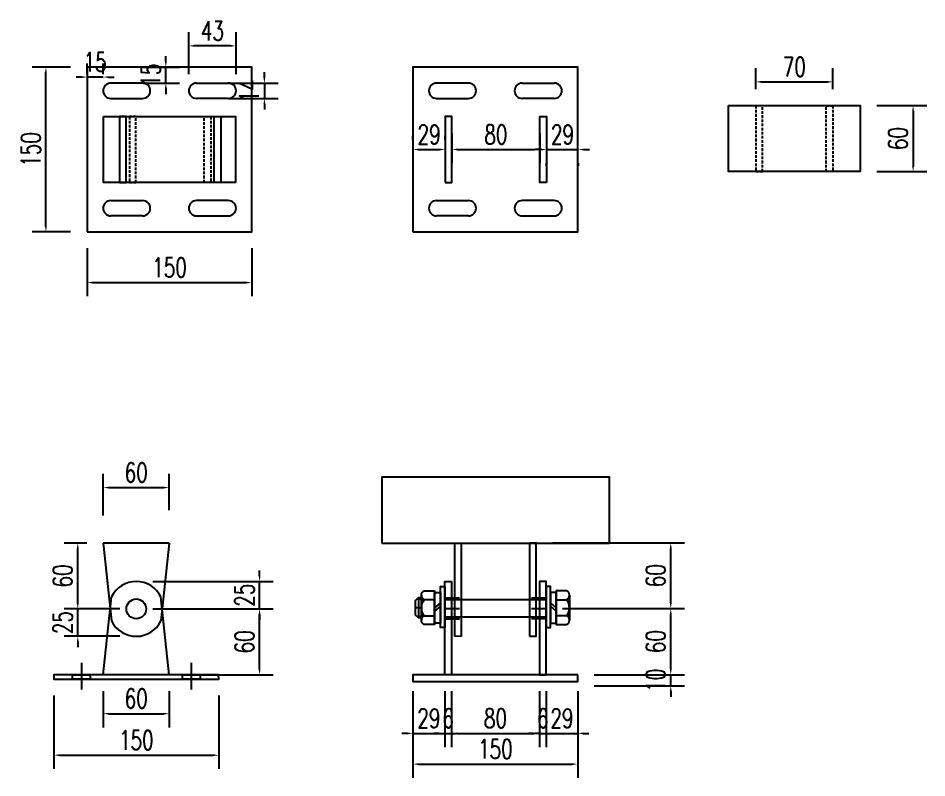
# Model space of a CAD drawing. Header units: millimetres. Extents: x -1491330 to -1355454, y 1413078 to 1531173.
# Drawn here: x -1474669 to -1473842, y 1454502 to 1455194 of the extents above; entities that cross this region are included whole.
import ezdxf

# ---------------------------------------------------------------- set-up
doc = ezdxf.new("R2010")
doc.units = ezdxf.units.MM
doc.header["$LTSCALE"] = 10
for name, pattern in [('ACAD_ISO03W100', [30, 12, -18]), ('CENTER2', [28.575, 19.05, -3.175, 3.175, -3.175]), ('DASHED2', [0.375, 0.25, -0.125])]:
    doc.linetypes.add(name, pattern=pattern)
doc.layers.get('0').update_dxf_attribs({"linetype": 'CONTINUOUS'})
doc.layers.get('DEFPOINTS').update_dxf_attribs({"linetype": 'CONTINUOUS'})
doc.layers.add('W-MOUNTING固定方式', color=5, linetype='CONTINUOUS')
doc.layers.add('铝架', color=3, linetype='CONTINUOUS')
doc.styles.add('STANDARD_T3', font='simplex.shx', dxfattribs={"width": 0.7, "bigfont": 'gbcbig.shx'})
doc.dimstyles.new('W&&5', dxfattribs={"dimtxt": 17.5, "dimasz": 5, "dimexe": 12.5, "dimexo": 15, "dimgap": 5, "dimtad": 1, "dimdec": 0, "dimzin": 0, "dimdsep": 46, "dimtxsty": 'STANDARD_T3', "dimcen": 0.09, "dimclrd": 1, "dimclre": 1, "dimclrt": 7, "dimazin": 2, "dimtfac": 1, "dimtdec": 0, "dimtix": 1, "dimtmove": 2, "dimatfit": 3, "dimfxl": 0, "dimtolj": 1, "dimtzin": 0, "dimarcsym": 0})

# ---------------------------------------------------------------- blocks, each defined once
blk = doc.blocks.new('*D126')
at = {"color": 1, "lineweight": -2, "transparency": 16777216}
for p, q in [((-1473887.99, 1455113.98), (-1473842.39, 1455113.98)), ((-1473854.89, 1455108.98), (-1473854.89, 1455058.98)), ((-1473887.99, 1455053.98), (-1473842.39, 1455053.98))]:
    blk.add_line(p, q, dxfattribs=at)
at = {"color": 1, "transparency": 16777216}
for points in [[(-1473855.73, 1455108.98), (-1473854.06, 1455108.98), (-1473854.89, 1455113.98)], [(-1473855.73, 1455058.98), (-1473854.06, 1455058.98), (-1473854.89, 1455053.98)]]:
    blk.add_solid(points, dxfattribs=at)
at = {"layer": 'DEFPOINTS', "color": 0, "transparency": 16777216}
for p in [(-1473902.99, 1455113.98), (-1473902.99, 1455053.98), (-1473854.89, 1455053.98)]:
    blk.add_point(p, dxfattribs=at)
at = {"color": 7, "transparency": 16777216, "insert": (-1473868.64, 1455083.98), "char_height": 17.5, "attachment_point": 5, "rotation": 90, "style": 'STANDARD_T3'}
blk.add_mtext('\\A1;60', dxfattribs=at)
blk = doc.blocks.new('gangban')
at = {"layer": 'W-MOUNTING固定方式'}
for p, q in [((-1499900.79, 1203880.24), (-1499929.79, 1203880.24)), ((-1499851.8, 1203880.24), (-1499822.8, 1203880.24)), ((-1499929.79, 1203866.24), (-1499900.79, 1203866.24)), ((-1499822.8, 1203866.24), (-1499851.8, 1203866.24)), ((-1499929.79, 1203773.25), (-1499900.79, 1203773.25)), ((-1499822.8, 1203773.25), (-1499851.8, 1203773.25)), ((-1499900.79, 1203759.25), (-1499929.79, 1203759.25)), ((-1499851.8, 1203759.25), (-1499822.8, 1203759.25))]:
    blk.add_line(p, q, dxfattribs=at)
blk.add_lwpolyline([(-1499951.3, 1203744.74), (-1499801.3, 1203744.74), (-1499801.3, 1203894.74), (-1499951.3, 1203894.74)], close=True, dxfattribs=at)
for centre, start, end in [((-1499929.79, 1203873.24), 90, 270), ((-1499900.79, 1203873.24), 270, 90), ((-1499851.8, 1203873.24), 90, 270), ((-1499822.8, 1203873.24), 270, 90), ((-1499929.79, 1203766.25), 90, 270), ((-1499900.79, 1203766.25), 270, 90), ((-1499851.8, 1203766.25), 90, 270), ((-1499822.8, 1203766.25), 270, 90)]:
    blk.add_arc(centre, 7, start, end, dxfattribs=at)
blk = doc.blocks.new('*D127')
at = {"color": 1, "lineweight": -2, "transparency": 16777216}
for p, q in [((-1474606.63, 1454984.05), (-1474606.63, 1454940.33)), ((-1474456.63, 1454984.05), (-1474456.63, 1454940.33)), ((-1474601.63, 1454952.83), (-1474461.63, 1454952.83))]:
    blk.add_line(p, q, dxfattribs=at)
at = {"color": 1, "transparency": 16777216}
for points in [[(-1474601.63, 1454953.66), (-1474601.63, 1454952), (-1474606.63, 1454952.83)], [(-1474461.63, 1454953.66), (-1474461.63, 1454952), (-1474456.63, 1454952.83)]]:
    blk.add_solid(points, dxfattribs=at)
at = {"layer": 'DEFPOINTS', "color": 0, "transparency": 16777216}
for p in [(-1474606.63, 1454999.05, 0), (-1474456.63, 1454999.05, 0), (-1474456.63, 1454952.83)]:
    blk.add_point(p, dxfattribs=at)
at = {"color": 7, "transparency": 16777216, "insert": (-1474531.63, 1454966.58), "char_height": 17.5, "attachment_point": 5, "style": 'STANDARD_T3'}
blk.add_mtext('\\A1;150', dxfattribs=at)
blk = doc.blocks.new('*D128')
at = {"color": 1, "lineweight": -2, "transparency": 16777216}
for p, q in [((-1474621.63, 1455149.05), (-1474656.67, 1455149.05)), ((-1474644.17, 1455004.05), (-1474644.17, 1455144.05)), ((-1474621.63, 1454999.05), (-1474656.67, 1454999.05))]:
    blk.add_line(p, q, dxfattribs=at)
at = {"color": 1, "transparency": 16777216}
for points in [[(-1474645, 1455144.05), (-1474643.34, 1455144.05), (-1474644.17, 1455149.05)], [(-1474645, 1455004.05), (-1474643.34, 1455004.05), (-1474644.17, 1454999.05)]]:
    blk.add_solid(points, dxfattribs=at)
at = {"layer": 'DEFPOINTS', "color": 0, "transparency": 16777216}
for p in [(-1474644.17, 1455149.05), (-1474606.63, 1455149.05, 0), (-1474606.63, 1454999.05, 0)]:
    blk.add_point(p, dxfattribs=at)
at = {"color": 7, "transparency": 16777216, "insert": (-1474657.92, 1455074.05), "char_height": 17.5, "attachment_point": 5, "rotation": 90, "style": 'STANDARD_T3'}
blk.add_mtext('\\A1;150', dxfattribs=at)
blk = doc.blocks.new('*D192')
at = {"color": 1, "lineweight": -2, "transparency": 16777216}
for p, q in [((-1474535.03, 1455154.05), (-1474535.03, 1455159.05)), ((-1474555.62, 1455149.05), (-1474522.53, 1455149.05)), ((-1474535.03, 1455134.54), (-1474535.03, 1455149.05)), ((-1474555.62, 1455134.54), (-1474522.53, 1455134.54)), ((-1474535.03, 1455129.54), (-1474535.03, 1455124.54))]:
    blk.add_line(p, q, dxfattribs=at)
at = {"color": 1, "transparency": 16777216}
for points in [[(-1474535.86, 1455154.05), (-1474534.19, 1455154.05), (-1474535.03, 1455149.05)], [(-1474535.86, 1455129.54), (-1474534.19, 1455129.54), (-1474535.03, 1455134.54)]]:
    blk.add_solid(points, dxfattribs=at)
at = {"layer": 'DEFPOINTS', "color": 0, "transparency": 16777216}
for p in [(-1474570.62, 1455149.05, 0), (-1474535.03, 1455149.05), (-1474570.62, 1455134.54, 0)]:
    blk.add_point(p, dxfattribs=at)
at = {"color": 7, "transparency": 16777216, "insert": (-1474548.78, 1455141.8), "char_height": 17.5, "attachment_point": 5, "rotation": 90, "style": 'STANDARD_T3'}
blk.add_mtext('\\A1;15', dxfattribs=at)
blk = doc.blocks.new('*D193')
at = {"color": 1, "lineweight": -2, "transparency": 16777216}
for p, q in [((-1474606.63, 1455142.54), (-1474606.63, 1455152.49)), ((-1474592.12, 1455142.54), (-1474592.12, 1455152.49)), ((-1474611.63, 1455139.99), (-1474616.63, 1455139.99)), ((-1474592.12, 1455139.99), (-1474606.63, 1455139.99)), ((-1474587.12, 1455139.99), (-1474582.12, 1455139.99))]:
    blk.add_line(p, q, dxfattribs=at)
at = {"color": 1, "transparency": 16777216}
for points in [[(-1474611.63, 1455140.83), (-1474611.63, 1455139.16), (-1474606.63, 1455139.99)], [(-1474587.12, 1455140.83), (-1474587.12, 1455139.16), (-1474592.12, 1455139.99)]]:
    blk.add_solid(points, dxfattribs=at)
at = {"layer": 'DEFPOINTS', "color": 0, "transparency": 16777216}
for p in [(-1474606.63, 1455139.99), (-1474606.63, 1455127.54, 0), (-1474592.12, 1455127.54, 0)]:
    blk.add_point(p, dxfattribs=at)
at = {"color": 7, "transparency": 16777216, "insert": (-1474599.37, 1455153.74), "char_height": 17.5, "attachment_point": 5, "style": 'STANDARD_T3'}
blk.add_mtext('\\A1;15', dxfattribs=at)
blk = doc.blocks.new('*D194')
at = {"color": 1, "lineweight": -2, "transparency": 16777216}
for p, q in [((-1474445.33, 1455139.54), (-1474445.33, 1455144.54)), ((-1474477.63, 1455134.54), (-1474432.83, 1455134.54)), ((-1474445.33, 1455134.54), (-1474445.33, 1455120.54)), ((-1474477.63, 1455120.54), (-1474432.83, 1455120.54)), ((-1474445.33, 1455115.54), (-1474445.33, 1455110.54))]:
    blk.add_line(p, q, dxfattribs=at)
at = {"color": 1, "transparency": 16777216}
for points in [[(-1474446.17, 1455139.54), (-1474444.5, 1455139.54), (-1474445.33, 1455134.54)], [(-1474446.17, 1455115.54), (-1474444.5, 1455115.54), (-1474445.33, 1455120.54)]]:
    blk.add_solid(points, dxfattribs=at)
at = {"layer": 'DEFPOINTS', "color": 0, "transparency": 16777216}
for p in [(-1474492.63, 1455134.54, 0), (-1474492.63, 1455120.54, 0), (-1474445.33, 1455120.54)]:
    blk.add_point(p, dxfattribs=at)
at = {"color": 7, "transparency": 16777216, "insert": (-1474459.08, 1455127.54), "char_height": 17.5, "attachment_point": 5, "rotation": 90, "style": 'STANDARD_T3'}
blk.add_mtext('\\A1;14', dxfattribs=at)
blk = doc.blocks.new('*D195')
at = {"color": 1, "lineweight": -2, "transparency": 16777216}
for p, q in [((-1474514.13, 1455142.54), (-1474514.13, 1455180.93)), ((-1474471.13, 1455142.54), (-1474471.13, 1455180.93)), ((-1474476.13, 1455168.43), (-1474509.13, 1455168.43))]:
    blk.add_line(p, q, dxfattribs=at)
at = {"color": 1, "transparency": 16777216}
for points in [[(-1474509.13, 1455169.27), (-1474509.13, 1455167.6), (-1474514.13, 1455168.43)], [(-1474476.13, 1455169.27), (-1474476.13, 1455167.6), (-1474471.13, 1455168.43)]]:
    blk.add_solid(points, dxfattribs=at)
at = {"layer": 'DEFPOINTS', "color": 0, "transparency": 16777216}
for p in [(-1474514.13, 1455168.43), (-1474514.13, 1455127.54, 0), (-1474471.13, 1455127.54, 0)]:
    blk.add_point(p, dxfattribs=at)
at = {"color": 7, "transparency": 16777216, "insert": (-1474492.63, 1455182.18), "char_height": 17.5, "attachment_point": 5, "style": 'STANDARD_T3'}
blk.add_mtext('\\A1;43', dxfattribs=at)
blk = doc.blocks.new('*D129')
at = {"color": 1, "lineweight": -2, "transparency": 16777216}
for p, q in [((-1474591.96, 1454740.63), (-1474591.96, 1454778.59)), ((-1474531.96, 1454745.63), (-1474531.96, 1454778.59)), ((-1474586.96, 1454766.09), (-1474536.96, 1454766.09))]:
    blk.add_line(p, q, dxfattribs=at)
at = {"color": 1, "transparency": 16777216}
for points in [[(-1474586.96, 1454766.92), (-1474586.96, 1454765.26), (-1474591.96, 1454766.09)], [(-1474536.96, 1454766.92), (-1474536.96, 1454765.26), (-1474531.96, 1454766.09)]]:
    blk.add_solid(points, dxfattribs=at)
at = {"layer": 'DEFPOINTS', "color": 0, "transparency": 16777216}
for p in [(-1474531.96, 1454766.09), (-1474531.96, 1454730.63), (-1474591.96, 1454725.63)]:
    blk.add_point(p, dxfattribs=at)
at = {"color": 7, "transparency": 16777216, "insert": (-1474561.96, 1454779.84), "char_height": 17.5, "attachment_point": 5, "style": 'STANDARD_T3'}
blk.add_mtext('\\A1;60', dxfattribs=at)
blk = doc.blocks.new('*D130')
at = {"color": 1, "lineweight": -2, "transparency": 16777216}
for p, q in [((-1474606.96, 1454715.63), (-1474627.64, 1454715.63)), ((-1474615.14, 1454660.63), (-1474615.14, 1454710.63)), ((-1474576.96, 1454655.63), (-1474627.64, 1454655.63))]:
    blk.add_line(p, q, dxfattribs=at)
at = {"color": 1, "transparency": 16777216}
for points in [[(-1474615.98, 1454710.63), (-1474614.31, 1454710.63), (-1474615.14, 1454715.63)], [(-1474615.98, 1454660.63), (-1474614.31, 1454660.63), (-1474615.14, 1454655.63)]]:
    blk.add_solid(points, dxfattribs=at)
at = {"layer": 'DEFPOINTS', "color": 0, "transparency": 16777216}
for p in [(-1474615.14, 1454715.63), (-1474591.96, 1454715.63), (-1474561.96, 1454655.63)]:
    blk.add_point(p, dxfattribs=at)
at = {"color": 7, "transparency": 16777216, "insert": (-1474628.89, 1454685.63), "char_height": 17.5, "attachment_point": 5, "rotation": 90, "style": 'STANDARD_T3'}
blk.add_mtext('\\A1;60', dxfattribs=at)
blk = doc.blocks.new('*D131')
at = {"color": 1, "lineweight": -2, "transparency": 16777216}
for p, q in [((-1474615.14, 1454660.63), (-1474615.14, 1454665.63)), ((-1474576.96, 1454655.63), (-1474627.64, 1454655.63)), ((-1474615.14, 1454630.63), (-1474615.14, 1454655.63)), ((-1474576.96, 1454630.63), (-1474627.64, 1454630.63)), ((-1474615.14, 1454625.63), (-1474615.14, 1454620.63))]:
    blk.add_line(p, q, dxfattribs=at)
at = {"color": 1, "transparency": 16777216}
for points in [[(-1474615.98, 1454660.63), (-1474614.31, 1454660.63), (-1474615.14, 1454655.63)], [(-1474615.98, 1454625.63), (-1474614.31, 1454625.63), (-1474615.14, 1454630.63)]]:
    blk.add_solid(points, dxfattribs=at)
at = {"layer": 'DEFPOINTS', "color": 0, "transparency": 16777216}
for p in [(-1474615.14, 1454655.63), (-1474561.96, 1454655.63), (-1474561.96, 1454630.63)]:
    blk.add_point(p, dxfattribs=at)
at = {"color": 7, "transparency": 16777216, "insert": (-1474628.89, 1454643.13), "char_height": 17.5, "attachment_point": 5, "rotation": 90, "style": 'STANDARD_T3'}
blk.add_mtext('\\A1;25', dxfattribs=at)
blk = doc.blocks.new('*D132')
at = {"color": 1, "lineweight": -2, "transparency": 16777216}
for p, q in [((-1474449.69, 1454685.63), (-1474449.69, 1454690.63)), ((-1474546.96, 1454680.63), (-1474437.19, 1454680.63)), ((-1474449.69, 1454655.63), (-1474449.69, 1454680.63)), ((-1474546.96, 1454655.63), (-1474437.19, 1454655.63)), ((-1474449.69, 1454650.63), (-1474449.69, 1454645.63))]:
    blk.add_line(p, q, dxfattribs=at)
at = {"color": 1, "transparency": 16777216}
for points in [[(-1474450.53, 1454685.63), (-1474448.86, 1454685.63), (-1474449.69, 1454680.63)], [(-1474450.53, 1454650.63), (-1474448.86, 1454650.63), (-1474449.69, 1454655.63)]]:
    blk.add_solid(points, dxfattribs=at)
at = {"layer": 'DEFPOINTS', "color": 0, "transparency": 16777216}
for p in [(-1474561.96, 1454680.63), (-1474449.69, 1454680.63), (-1474561.96, 1454655.63)]:
    blk.add_point(p, dxfattribs=at)
at = {"color": 7, "transparency": 16777216, "insert": (-1474463.44, 1454668.13), "char_height": 17.5, "attachment_point": 5, "rotation": 90, "style": 'STANDARD_T3'}
blk.add_mtext('\\A1;25', dxfattribs=at)
blk = doc.blocks.new('*D133')
at = {"color": 1, "lineweight": -2, "transparency": 16777216}
for p, q in [((-1474506.96, 1454655.63), (-1474437.19, 1454655.63)), ((-1474449.69, 1454600.63), (-1474449.69, 1454650.63)), ((-1474506.96, 1454595.63), (-1474437.19, 1454595.63))]:
    blk.add_line(p, q, dxfattribs=at)
at = {"color": 1, "transparency": 16777216}
for points in [[(-1474450.53, 1454650.63), (-1474448.86, 1454650.63), (-1474449.69, 1454655.63)], [(-1474450.53, 1454600.63), (-1474448.86, 1454600.63), (-1474449.69, 1454595.63)]]:
    blk.add_solid(points, dxfattribs=at)
at = {"layer": 'DEFPOINTS', "color": 0, "transparency": 16777216}
for p in [(-1474521.96, 1454655.63), (-1474449.69, 1454655.63), (-1474521.96, 1454595.63)]:
    blk.add_point(p, dxfattribs=at)
at = {"color": 7, "transparency": 16777216, "insert": (-1474463.44, 1454625.63), "char_height": 17.5, "attachment_point": 5, "rotation": 90, "style": 'STANDARD_T3'}
blk.add_mtext('\\A1;60', dxfattribs=at)
blk = doc.blocks.new('*D134')
at = {"color": 1, "lineweight": -2, "transparency": 16777216}
for p, q in [((-1474591.96, 1454580.63), (-1474591.96, 1454547.66)), ((-1474531.96, 1454580.63), (-1474531.96, 1454547.66)), ((-1474586.96, 1454560.16), (-1474536.96, 1454560.16))]:
    blk.add_line(p, q, dxfattribs=at)
at = {"color": 1, "transparency": 16777216}
for points in [[(-1474586.96, 1454560.99), (-1474586.96, 1454559.33), (-1474591.96, 1454560.16)], [(-1474536.96, 1454560.99), (-1474536.96, 1454559.33), (-1474531.96, 1454560.16)]]:
    blk.add_solid(points, dxfattribs=at)
at = {"layer": 'DEFPOINTS', "color": 0, "transparency": 16777216}
for p in [(-1474591.96, 1454595.63), (-1474531.96, 1454595.63), (-1474531.96, 1454560.16)]:
    blk.add_point(p, dxfattribs=at)
at = {"color": 7, "transparency": 16777216, "insert": (-1474561.96, 1454573.91), "char_height": 17.5, "attachment_point": 5, "style": 'STANDARD_T3'}
blk.add_mtext('\\A1;60', dxfattribs=at)
blk = doc.blocks.new('*D196')
at = {"color": 1, "lineweight": -2, "transparency": 16777216}
for p, q in [((-1474310.09, 1455083.03), (-1474310.09, 1455086.54)), ((-1474280.67, 1455082.39), (-1474280.67, 1455086.54)), ((-1474305.09, 1455074.04), (-1474285.67, 1455074.04))]:
    blk.add_line(p, q, dxfattribs=at)
at = {"color": 1, "transparency": 16777216}
for points in [[(-1474305.09, 1455074.88), (-1474305.09, 1455073.21), (-1474310.09, 1455074.04)], [(-1474285.67, 1455074.88), (-1474285.67, 1455073.21), (-1474280.67, 1455074.04)]]:
    blk.add_solid(points, dxfattribs=at)
at = {"layer": 'DEFPOINTS', "color": 0, "transparency": 16777216}
for p in [(-1474280.67, 1455074.04), (-1474310.09, 1455068.03, 0), (-1474280.67, 1455067.39, 0)]:
    blk.add_point(p, dxfattribs=at)
at = {"color": 7, "transparency": 16777216, "insert": (-1474295.38, 1455087.79), "char_height": 17.5, "attachment_point": 5, "style": 'STANDARD_T3'}
blk.add_mtext('\\A1;29', dxfattribs=at)
blk = doc.blocks.new('*D135')
at = {"color": 1, "lineweight": -2, "transparency": 16777216}
for p, q in [((-1474193.51, 1455073.98), (-1474198.51, 1455073.98)), ((-1474188.51, 1455073.98), (-1474159.51, 1455073.98)), ((-1474154.51, 1455073.98), (-1474149.51, 1455073.98)), ((-1474188.51, 1455059.04), (-1474188.51, 1455061.48)), ((-1474159.51, 1455059.04), (-1474159.51, 1455061.48))]:
    blk.add_line(p, q, dxfattribs=at)
at = {"color": 1, "transparency": 16777216}
for points in [[(-1474193.51, 1455074.81), (-1474193.51, 1455073.15), (-1474188.51, 1455073.98)], [(-1474154.51, 1455074.81), (-1474154.51, 1455073.15), (-1474159.51, 1455073.98)]]:
    blk.add_solid(points, dxfattribs=at)
at = {"layer": 'DEFPOINTS', "color": 0, "transparency": 16777216}
for p in [(-1474188.51, 1455074.04, 0), (-1474159.51, 1455074.04), (-1474159.51, 1455073.98)]:
    blk.add_point(p, dxfattribs=at)
at = {"color": 7, "transparency": 16777216, "insert": (-1474174.01, 1455087.73), "char_height": 17.5, "attachment_point": 5, "style": 'STANDARD_T3'}
blk.add_mtext('\\A1;29', dxfattribs=at)
blk = doc.blocks.new('*D136')
at = {"color": 1, "lineweight": -2, "transparency": 16777216}
for p, q in [((-1473998.07, 1455128.92), (-1473998.07, 1455148.15)), ((-1473927.91, 1455128.92), (-1473927.91, 1455148.15)), ((-1473993.07, 1455135.65), (-1473932.91, 1455135.65))]:
    blk.add_line(p, q, dxfattribs=at)
at = {"color": 1, "transparency": 16777216}
for points in [[(-1473993.07, 1455136.48), (-1473993.07, 1455134.82), (-1473998.07, 1455135.65)], [(-1473932.91, 1455136.48), (-1473932.91, 1455134.82), (-1473927.91, 1455135.65)]]:
    blk.add_solid(points, dxfattribs=at)
at = {"layer": 'DEFPOINTS', "color": 0, "transparency": 16777216}
for p in [(-1473927.91, 1455135.65), (-1473998.07, 1455113.92, 0), (-1473927.91, 1455113.92, 0)]:
    blk.add_point(p, dxfattribs=at)
at = {"color": 7, "transparency": 16777216, "insert": (-1473962.99, 1455149.4), "char_height": 17.5, "attachment_point": 5, "style": 'STANDARD_T3'}
blk.add_mtext('\\A1;70', dxfattribs=at)
blk = doc.blocks.new('*D137')
at = {"color": 1, "lineweight": -2, "transparency": 16777216}
for p, q in [((-1474188.94, 1454580.66), (-1474188.94, 1454529.72)), ((-1474160.09, 1454580.59), (-1474160.09, 1454529.72)), ((-1474193.94, 1454542.22), (-1474198.94, 1454542.22)), ((-1474188.94, 1454542.22), (-1474160.09, 1454542.22)), ((-1474155.09, 1454542.22), (-1474150.09, 1454542.22))]:
    blk.add_line(p, q, dxfattribs=at)
at = {"color": 1, "transparency": 16777216}
for points in [[(-1474193.94, 1454543.05), (-1474193.94, 1454541.38), (-1474188.94, 1454542.22)], [(-1474155.09, 1454543.05), (-1474155.09, 1454541.38), (-1474160.09, 1454542.22)]]:
    blk.add_solid(points, dxfattribs=at)
at = {"layer": 'DEFPOINTS', "color": 0, "transparency": 16777216}
for p in [(-1474188.94, 1454595.66, 0), (-1474160.09, 1454595.59), (-1474160.09, 1454542.22)]:
    blk.add_point(p, dxfattribs=at)
at = {"color": 7, "transparency": 16777216, "insert": (-1474174.52, 1454555.97), "char_height": 17.5, "attachment_point": 5, "style": 'STANDARD_T3'}
blk.add_mtext('\\A1;29', dxfattribs=at)
blk = doc.blocks.new('*D138')
at = {"color": 1, "lineweight": -2, "transparency": 16777216}
for p, q in [((-1474275.09, 1454580.59), (-1474275.09, 1454529.72)), ((-1474194.94, 1454580.59), (-1474194.94, 1454529.72)), ((-1474270.09, 1454542.22), (-1474199.94, 1454542.22))]:
    blk.add_line(p, q, dxfattribs=at)
at = {"color": 1, "transparency": 16777216}
for points in [[(-1474270.09, 1454543.05), (-1474270.09, 1454541.38), (-1474275.09, 1454542.22)], [(-1474199.94, 1454543.05), (-1474199.94, 1454541.38), (-1474194.94, 1454542.22)]]:
    blk.add_solid(points, dxfattribs=at)
at = {"layer": 'DEFPOINTS', "color": 0, "transparency": 16777216}
for p in [(-1474275.09, 1454595.59, 0), (-1474194.94, 1454595.59, 0), (-1474194.94, 1454542.22)]:
    blk.add_point(p, dxfattribs=at)
at = {"color": 7, "transparency": 16777216, "insert": (-1474235.02, 1454555.97), "char_height": 17.5, "attachment_point": 5, "style": 'STANDARD_T3'}
blk.add_mtext('\\A1;80', dxfattribs=at)
blk = doc.blocks.new('*D139')
at = {"color": 1, "lineweight": -2, "transparency": 16777216}
for p, q in [((-1474310.09, 1454580.59), (-1474310.09, 1454529.72)), ((-1474281.09, 1454580.66), (-1474281.09, 1454529.72)), ((-1474315.09, 1454542.22), (-1474320.09, 1454542.22)), ((-1474310.09, 1454542.22), (-1474281.09, 1454542.22)), ((-1474276.09, 1454542.22), (-1474271.09, 1454542.22))]:
    blk.add_line(p, q, dxfattribs=at)
at = {"color": 1, "transparency": 16777216}
for points in [[(-1474315.09, 1454543.05), (-1474315.09, 1454541.38), (-1474310.09, 1454542.22)], [(-1474276.09, 1454543.05), (-1474276.09, 1454541.38), (-1474281.09, 1454542.22)]]:
    blk.add_solid(points, dxfattribs=at)
at = {"layer": 'DEFPOINTS', "color": 0, "transparency": 16777216}
for p in [(-1474310.09, 1454595.59), (-1474281.09, 1454595.66, 0), (-1474281.09, 1454542.22)]:
    blk.add_point(p, dxfattribs=at)
at = {"color": 7, "transparency": 16777216, "insert": (-1474295.59, 1454555.97), "char_height": 17.5, "attachment_point": 5, "style": 'STANDARD_T3'}
blk.add_mtext('\\A1;29', dxfattribs=at)
blk = doc.blocks.new('*D197')
at = {"color": 1, "lineweight": -2, "transparency": 16777216}
for p, q in [((-1474310.09, 1454574.59), (-1474310.09, 1454501.73)), ((-1474160.09, 1454574.59), (-1474160.09, 1454501.73)), ((-1474305.09, 1454514.23), (-1474165.09, 1454514.23))]:
    blk.add_line(p, q, dxfattribs=at)
at = {"color": 1, "transparency": 16777216}
for points in [[(-1474305.09, 1454515.07), (-1474305.09, 1454513.4), (-1474310.09, 1454514.23)], [(-1474165.09, 1454515.07), (-1474165.09, 1454513.4), (-1474160.09, 1454514.23)]]:
    blk.add_solid(points, dxfattribs=at)
at = {"layer": 'DEFPOINTS', "color": 0, "transparency": 16777216}
for p in [(-1474310.09, 1454589.59), (-1474160.09, 1454589.59), (-1474160.09, 1454514.23)]:
    blk.add_point(p, dxfattribs=at)
at = {"color": 7, "transparency": 16777216, "insert": (-1474235.09, 1454527.98), "char_height": 17.5, "attachment_point": 5, "style": 'STANDARD_T3'}
blk.add_mtext('\\A1;150', dxfattribs=at)
blk = doc.blocks.new('*D198')
at = {"color": 1, "lineweight": -2, "transparency": 16777216}
for p, q in [((-1474075.46, 1454600.59), (-1474075.46, 1454605.59)), ((-1474145.09, 1454595.59), (-1474062.96, 1454595.59)), ((-1474075.46, 1454585.59), (-1474075.46, 1454595.59)), ((-1474145.09, 1454585.59), (-1474062.96, 1454585.59)), ((-1474075.46, 1454580.59), (-1474075.46, 1454575.59))]:
    blk.add_line(p, q, dxfattribs=at)
at = {"color": 1, "transparency": 16777216}
for points in [[(-1474076.29, 1454600.59), (-1474074.63, 1454600.59), (-1474075.46, 1454595.59)], [(-1474076.29, 1454580.59), (-1474074.63, 1454580.59), (-1474075.46, 1454585.59)]]:
    blk.add_solid(points, dxfattribs=at)
at = {"layer": 'DEFPOINTS', "color": 0, "transparency": 16777216}
for p in [(-1474160.09, 1454595.59), (-1474075.46, 1454595.59), (-1474160.09, 1454585.59)]:
    blk.add_point(p, dxfattribs=at)
at = {"color": 7, "transparency": 16777216, "insert": (-1474089.21, 1454590.59), "char_height": 17.5, "attachment_point": 5, "rotation": 90, "style": 'STANDARD_T3'}
blk.add_mtext('\\A1;10', dxfattribs=at)
blk = doc.blocks.new('*D179')
at = {"color": 1, "lineweight": -2, "transparency": 16777216}
for p, q in [((-1474281.09, 1454580.66), (-1474281.09, 1454529.72)), ((-1474275.09, 1454580.66), (-1474275.09, 1454529.72)), ((-1474286.09, 1454542.22), (-1474291.09, 1454542.22)), ((-1474281.09, 1454542.22), (-1474275.09, 1454542.22)), ((-1474270.09, 1454542.22), (-1474265.09, 1454542.22))]:
    blk.add_line(p, q, dxfattribs=at)
at = {"color": 1, "transparency": 16777216}
for points in [[(-1474286.09, 1454543.05), (-1474286.09, 1454541.38), (-1474281.09, 1454542.22)], [(-1474270.09, 1454543.05), (-1474270.09, 1454541.38), (-1474275.09, 1454542.22)]]:
    blk.add_solid(points, dxfattribs=at)
at = {"layer": 'DEFPOINTS', "color": 0, "transparency": 16777216}
for p in [(-1474281.09, 1454595.66, 0), (-1474275.09, 1454595.66, 0), (-1474275.09, 1454542.22)]:
    blk.add_point(p, dxfattribs=at)
at = {"color": 7, "transparency": 16777216, "insert": (-1474278.09, 1454555.97), "char_height": 17.5, "attachment_point": 5, "style": 'STANDARD_T3'}
blk.add_mtext('\\A1;6', dxfattribs=at)
blk = doc.blocks.new('*D180')
at = {"color": 1, "lineweight": -2, "transparency": 16777216}
for p, q in [((-1474173.94, 1454655.99), (-1474062.96, 1454655.99)), ((-1474075.46, 1454600.59), (-1474075.46, 1454650.99)), ((-1474145.09, 1454595.59), (-1474062.96, 1454595.59))]:
    blk.add_line(p, q, dxfattribs=at)
at = {"color": 1, "transparency": 16777216}
for points in [[(-1474076.29, 1454650.99), (-1474074.63, 1454650.99), (-1474075.46, 1454655.99)], [(-1474076.29, 1454600.59), (-1474074.63, 1454600.59), (-1474075.46, 1454595.59)]]:
    blk.add_solid(points, dxfattribs=at)
at = {"layer": 'DEFPOINTS', "color": 0, "transparency": 16777216}
for p in [(-1474188.94, 1454655.99, 0), (-1474075.46, 1454655.99), (-1474160.09, 1454595.59)]:
    blk.add_point(p, dxfattribs=at)
at = {"color": 7, "transparency": 16777216, "insert": (-1474089.21, 1454625.79), "char_height": 17.5, "attachment_point": 5, "rotation": 90, "style": 'STANDARD_T3'}
blk.add_mtext('\\A1;60', dxfattribs=at)
blk = doc.blocks.new('*D181')
at = {"color": 1, "lineweight": -2, "transparency": 16777216}
for p, q in [((-1474182.94, 1454715.69), (-1474062.96, 1454715.69)), ((-1474075.46, 1454660.99), (-1474075.46, 1454710.69)), ((-1474173.94, 1454655.99), (-1474062.96, 1454655.99))]:
    blk.add_line(p, q, dxfattribs=at)
at = {"color": 1, "transparency": 16777216}
for points in [[(-1474076.29, 1454710.69), (-1474074.63, 1454710.69), (-1474075.46, 1454715.69)], [(-1474076.29, 1454660.99), (-1474074.63, 1454660.99), (-1474075.46, 1454655.99)]]:
    blk.add_solid(points, dxfattribs=at)
at = {"layer": 'DEFPOINTS', "color": 0, "transparency": 16777216}
for p in [(-1474197.94, 1454715.69, 0), (-1474075.46, 1454715.69), (-1474188.94, 1454655.99, 0)]:
    blk.add_point(p, dxfattribs=at)
at = {"color": 7, "transparency": 16777216, "insert": (-1474089.21, 1454685.84), "char_height": 17.5, "attachment_point": 5, "rotation": 90, "style": 'STANDARD_T3'}
blk.add_mtext('\\A1;60', dxfattribs=at)
blk = doc.blocks.new('*D182')
at = {"color": 1, "lineweight": -2, "transparency": 16777216}
for p, q in [((-1474194.94, 1454580.59), (-1474194.94, 1454529.72)), ((-1474188.94, 1454580.66), (-1474188.94, 1454529.72)), ((-1474199.94, 1454542.22), (-1474204.94, 1454542.22)), ((-1474194.94, 1454542.22), (-1474188.94, 1454542.22)), ((-1474183.94, 1454542.22), (-1474178.94, 1454542.22))]:
    blk.add_line(p, q, dxfattribs=at)
at = {"color": 1, "transparency": 16777216}
for points in [[(-1474199.94, 1454543.05), (-1474199.94, 1454541.38), (-1474194.94, 1454542.22)], [(-1474183.94, 1454543.05), (-1474183.94, 1454541.38), (-1474188.94, 1454542.22)]]:
    blk.add_solid(points, dxfattribs=at)
at = {"layer": 'DEFPOINTS', "color": 0, "transparency": 16777216}
for p in [(-1474194.94, 1454595.59, 0), (-1474188.94, 1454595.66, 0), (-1474188.94, 1454542.22)]:
    blk.add_point(p, dxfattribs=at)
at = {"color": 7, "transparency": 16777216, "insert": (-1474191.94, 1454555.97), "char_height": 17.5, "attachment_point": 5, "style": 'STANDARD_T3'}
blk.add_mtext('\\A1;6', dxfattribs=at)
blk = doc.blocks.new('*D187')
at = {"color": 1, "lineweight": -2, "transparency": 16777216}
for p, q in [((-1474274.67, 1455088.98), (-1474274.67, 1455061.54)), ((-1474194.51, 1455088.98), (-1474194.51, 1455061.54)), ((-1474269.67, 1455074.04), (-1474199.51, 1455074.04))]:
    blk.add_line(p, q, dxfattribs=at)
at = {"color": 1, "transparency": 16777216}
for points in [[(-1474269.67, 1455074.88), (-1474269.67, 1455073.21), (-1474274.67, 1455074.04)], [(-1474199.51, 1455074.88), (-1474199.51, 1455073.21), (-1474194.51, 1455074.04)]]:
    blk.add_solid(points, dxfattribs=at)
at = {"layer": 'DEFPOINTS', "color": 0, "transparency": 16777216}
for p in [(-1474274.67, 1455103.98, 0), (-1474194.51, 1455103.98, 0), (-1474194.51, 1455074.04)]:
    blk.add_point(p, dxfattribs=at)
at = {"color": 7, "transparency": 16777216, "insert": (-1474234.59, 1455087.79), "char_height": 17.5, "attachment_point": 5, "style": 'STANDARD_T3'}
blk.add_mtext('\\A1;80', dxfattribs=at)
blk = doc.blocks.new('*D189')
at = {"color": 1, "lineweight": -2, "transparency": 16777216}
for p, q in [((-1474636.87, 1454576.62), (-1474636.87, 1454509.85)), ((-1474486.87, 1454576.62), (-1474486.87, 1454509.85)), ((-1474631.87, 1454522.35), (-1474491.87, 1454522.35))]:
    blk.add_line(p, q, dxfattribs=at)
at = {"color": 1, "transparency": 16777216}
for points in [[(-1474631.87, 1454523.18), (-1474631.87, 1454521.51), (-1474636.87, 1454522.35)], [(-1474491.87, 1454523.18), (-1474491.87, 1454521.51), (-1474486.87, 1454522.35)]]:
    blk.add_solid(points, dxfattribs=at)
at = {"layer": 'DEFPOINTS', "color": 0, "transparency": 16777216}
for p in [(-1474636.87, 1454591.62, 0), (-1474486.87, 1454591.62, 0), (-1474486.87, 1454522.35)]:
    blk.add_point(p, dxfattribs=at)
at = {"color": 7, "transparency": 16777216, "insert": (-1474561.87, 1454536.1), "char_height": 17.5, "attachment_point": 5, "style": 'STANDARD_T3'}
blk.add_mtext('\\A1;150', dxfattribs=at)

msp = doc.modelspace()

# ---------------------------------------------------------------- linework, layer by layer
for p, q in [((-1474531.96, 1454715.63, 0), (-1474591.96, 1454715.63, 0)), ((-1474591.96, 1454715.63, 0), (-1474584.39, 1454644.59, 0)), ((-1474531.96, 1454715.63, 0), (-1474539.53, 1454644.59, 0)), ((-1474591.96, 1454595.63, 0), (-1474584.39, 1454666.66, 0)), ((-1474531.96, 1454595.63, 0), (-1474539.53, 1454666.66, 0)), ((-1474290.43, 1454664.01, 0), (-1474299.76, 1454664.01, 0)), ((-1474179.6, 1454664.01, 0), (-1474170.27, 1454664.01, 0)), ((-1474167.6, 1454666.01, 0), (-1474167.6, 1454647.34, 0)), ((-1474285.09, 1454661.13, 0), (-1474290.43, 1454656.67, 0)), ((-1474285.09, 1454658.07, 0), (-1474290.43, 1454653.6, 0)), ((-1474184.94, 1454661.13, 0), (-1474179.6, 1454656.67, 0)), ((-1474184.94, 1454658.07, 0), (-1474179.6, 1454653.6, 0)), ((-1474299.76, 1454649.34, 0), (-1474290.43, 1454649.34, 0)), ((-1474170.27, 1454649.34, 0), (-1474179.6, 1454649.34, 0)), ((-1474521.96, 1454595.63, 0), (-1474601.96, 1454595.63, 0)), ((-1474521.91, 1454595.63, 0), (-1474601.91, 1454595.63, 0)), ((-1474531.96, 1454595.63, 0), (-1474591.96, 1454595.63, 0))]:
    msp.add_line(p, q)
at = {"color": 4}
for p, q in [((-1474306.43, 1454664.67, 0), (-1474302.43, 1454664.67, 0)), ((-1474302.43, 1454656.67, 0), (-1474307.76, 1454656.67, 0)), ((-1474302.43, 1454648.67, 0), (-1474306.43, 1454648.67, 0))]:
    msp.add_line(p, q, dxfattribs=at)
at = {"color": 1}
for p, q in [((-1474267.76, 1454665.32, 0), (-1474281.09, 1454665.32, 0)), ((-1474188.94, 1454665.32, 0), (-1474202.27, 1454665.32, 0)), ((-1474281.09, 1454646.66, 0), (-1474267.76, 1454646.66, 0)), ((-1474188.94, 1454646.66, 0), (-1474202.27, 1454646.66, 0))]:
    msp.add_line(p, q, dxfattribs=at)
at = {"color": 6, "linetype": 'ACAD_ISO03W100'}
for p, q in [((-1474188.94, 1454663.99, 0), (-1474281.09, 1454663.99, 0)), ((-1474188.94, 1454647.99, 0), (-1474281.09, 1454647.99, 0))]:
    msp.add_line(p, q, dxfattribs=at)
at = {"color": 2}
for p, q in [((-1474281.09, 1454655.99, 0), (-1474267.76, 1454655.99, 0)), ((-1474202.27, 1454655.99, 0), (-1474188.94, 1454655.99, 0))]:
    msp.add_line(p, q, dxfattribs=at)
at = {"color": 3, "linetype": 'CENTER2'}
for p, q in [((-1474611.91, 1454606.57, 0), (-1474611.91, 1454582.32, 0)), ((-1474511.91, 1454606.57, 0), (-1474511.91, 1454582.32, 0))]:
    msp.add_line(p, q, dxfattribs=at)
at = {"elevation": 0}
for points in [[(-1474577.2, 1455043.98), (-1474571.2, 1455043.98), (-1474571.2, 1455103.98), (-1474577.2, 1455103.98)], [(-1474485.05, 1455043.98), (-1474491.05, 1455043.98), (-1474491.05, 1455103.98), (-1474485.05, 1455103.98)], [(-1474280.67, 1455043.98), (-1474274.67, 1455043.98), (-1474274.67, 1455103.98), (-1474280.67, 1455103.98)], [(-1474188.51, 1455043.98), (-1474194.51, 1455043.98), (-1474194.51, 1455103.98), (-1474188.51, 1455103.98)], [(-1474338.54, 1454715.63), (-1474131.2, 1454715.63), (-1474131.2, 1454775.63), (-1474338.54, 1454775.63)], [(-1474266.09, 1454630.56), (-1474272.09, 1454630.63), (-1474272.09, 1454715.63), (-1474266.09, 1454715.56)], [(-1474203.94, 1454630.63), (-1474197.94, 1454630.69), (-1474197.94, 1454715.69), (-1474203.94, 1454715.63)], [(-1474275.09, 1454595.59), (-1474281.09, 1454595.66), (-1474281.09, 1454680.66), (-1474275.09, 1454680.59)], [(-1474194.94, 1454595.59), (-1474188.94, 1454595.66), (-1474188.94, 1454680.66), (-1474194.94, 1454680.59)], [(-1474307.76, 1454663.34), (-1474305.09, 1454666.01), (-1474305.09, 1454647.34), (-1474307.76, 1454650.01)], [(-1474302.43, 1454668.01), (-1474302.43, 1454664.01), (-1474302.43, 1454649.34), (-1474302.43, 1454645.34)], [(-1474167.6, 1454668.01), (-1474167.6, 1454664.01), (-1474167.6, 1454649.34), (-1474167.6, 1454645.34)], [(-1474486.96, 1454595.63), (-1474636.96, 1454595.63), (-1474636.87, 1454591.62), (-1474486.87, 1454591.62)], [(-1474619.91, 1454595.63), (-1474603.91, 1454595.63), (-1474603.91, 1454591.62), (-1474619.91, 1454591.62)], [(-1474519.91, 1454595.63), (-1474503.91, 1454595.63), (-1474503.91, 1454591.62), (-1474519.91, 1454591.62)], [(-1474160.09, 1454595.59), (-1474310.09, 1454595.59), (-1474310.09, 1454589.59), (-1474160.09, 1454589.59)]]:
    msp.add_lwpolyline(points, close=True, dxfattribs=at)
for points in [[(-1474285.09, 1454638.67), (-1474285.09, 1454676.01), (-1474281.09, 1454676.01), (-1474281.09, 1454638.67), (-1474285.09, 1454638.67), (-1474285.09, 1454640.01)], [(-1474184.94, 1454638.67), (-1474184.94, 1454676.01), (-1474188.94, 1454676.01), (-1474188.94, 1454638.67), (-1474184.94, 1454638.67), (-1474184.94, 1454640.01)], [(-1474305.09, 1454666.01), (-1474302.43, 1454666.01), (-1474302.43, 1454647.34), (-1474305.09, 1454647.34)]]:
    msp.add_lwpolyline(points, dxfattribs=at)
for points in [[(-1474299.76, 1454672.01), (-1474290.43, 1454672.01), (-1474290.43, 1454670.67), (-1474285.09, 1454670.67), (-1474285.09, 1454642.67), (-1474290.43, 1454642.67), (-1474290.43, 1454670.67), (-1474290.43, 1454641.34), (-1474299.76, 1454641.34, -0.666667), (-1474299.76, 1454649.34, -0.363636), (-1474299.76, 1454664.01, -0.666667)], [(-1474170.27, 1454672.01), (-1474179.6, 1454672.01), (-1474179.6, 1454670.67), (-1474184.94, 1454670.67), (-1474184.94, 1454642.67), (-1474179.6, 1454642.67), (-1474179.6, 1454670.67), (-1474179.6, 1454641.34), (-1474170.27, 1454641.34, 0.666667), (-1474170.27, 1454649.34, 0.363636), (-1474170.27, 1454664.01, 0.666667)]]:
    msp.add_lwpolyline(points, format="xyb", close=True, dxfattribs=at)
msp.add_circle((-1474561.96, 1454655.63, 0), 9)
msp.add_circle((-1474561.96, 1454655.63, 0), 9)
msp.add_circle((-1474561.96, 1454655.63, 0), 9)
msp.add_circle((-1474561.96, 1454655.63, 0), 9)
for start, end in [(26.19556, 153.80444), (206.19556, 333.80444)]:
    msp.add_arc((-1474561.96, 1454655.63, 0), 25, start, end)
at = {"layer": '铝架', "color": 0, "elevation": 0}
for points in [[(-1474022.99, 1455113.98), (-1473902.99, 1455113.98), (-1473902.99, 1455053.98), (-1474022.99, 1455053.98)], [(-1474591.62, 1455104.04), (-1474471.62, 1455104.04), (-1474471.62, 1455044.04), (-1474591.62, 1455044.04)]]:
    msp.add_lwpolyline(points, close=True, dxfattribs=at)
at = {"layer": '铝架', "color": 0, "linetype": 'DASHED2', "elevation": 0}
for points in [[(-1473998.07, 1455053.92), (-1473992.07, 1455053.92), (-1473992.07, 1455113.92), (-1473998.07, 1455113.92)], [(-1473927.91, 1455053.92), (-1473933.91, 1455053.92), (-1473933.91, 1455113.92), (-1473927.91, 1455113.92)], [(-1474568.2, 1455043.98), (-1474562.2, 1455043.98), (-1474562.2, 1455103.98), (-1474568.2, 1455103.98)], [(-1474494.05, 1455043.98), (-1474500.05, 1455043.98), (-1474500.05, 1455103.98), (-1474494.05, 1455103.98)]]:
    msp.add_lwpolyline(points, close=True, dxfattribs=at)

# ---------------------------------------------------------------- block references
for p in [(25344.67, 251254.31, 0), (25641.2, 251254.31, 0)]:
    msp.add_blockref('gangban', p)

# ---------------------------------------------------------------- dimensions: what is measured, and where the dimension line sits
for base, p1, p2, picture, middle in [((-1474514.13, 1455168.43), (-1474471.13, 1455127.54, 0), (-1474514.13, 1455127.54, 0), '*D195', (-1474492.63, 1455182.18)), ((-1474606.63, 1455139.99), (-1474592.12, 1455127.54, 0), (-1474606.63, 1455127.54, 0), '*D193', (-1474599.37, 1455153.74)), ((-1473927.91, 1455135.65), (-1473998.07, 1455113.92, 0), (-1473927.91, 1455113.92, 0), '*D136', (-1473962.99, 1455149.4)), ((-1474194.51, 1455074.04), (-1474274.67, 1455103.98, 0), (-1474194.51, 1455103.98, 0), '*D187', (-1474234.59, 1455087.79)), ((-1474280.67, 1455074.04), (-1474310.09, 1455068.03, 0), (-1474280.67, 1455067.39, 0), '*D196', (-1474295.38, 1455087.79)), ((-1474159.51, 1455073.98), (-1474188.51, 1455074.04, 0), (-1474159.51, 1455074.04), '*D135', (-1474174.01, 1455087.73)), ((-1474456.63, 1454952.83), (-1474606.63, 1454999.05, 0), (-1474456.63, 1454999.05, 0), '*D127', (-1474531.63, 1454966.58)), ((-1474531.96, 1454766.09, 0), (-1474591.96, 1454725.63, 0), (-1474531.96, 1454730.63, 0), '*D129', (-1474561.96, 1454779.84, 0)), ((-1474486.87, 1454522.35), (-1474636.87, 1454591.62, 0), (-1474486.87, 1454591.62, 0), '*D189', (-1474561.87, 1454536.1)), ((-1474531.96, 1454560.16, 0), (-1474591.96, 1454595.63, 0), (-1474531.96, 1454595.63, 0), '*D134', (-1474561.96, 1454573.91, 0)), ((-1474281.09, 1454542.22, 0), (-1474310.09, 1454595.59, 0), (-1474281.09, 1454595.66, 0), '*D139', (-1474295.59, 1454555.97, 0)), ((-1474160.09, 1454514.23, 0), (-1474310.09, 1454589.59, 0), (-1474160.09, 1454589.59, 0), '*D197', (-1474235.09, 1454527.98, 0)), ((-1474275.09, 1454542.22, 0), (-1474281.09, 1454595.66, 0), (-1474275.09, 1454595.66, 0), '*D179', (-1474278.09, 1454555.97, 0)), ((-1474194.94, 1454542.22, 0), (-1474275.09, 1454595.59, 0), (-1474194.94, 1454595.59, 0), '*D138', (-1474235.02, 1454555.97, 0)), ((-1474188.94, 1454542.22, 0), (-1474194.94, 1454595.59, 0), (-1474188.94, 1454595.66, 0), '*D182', (-1474191.94, 1454555.97, 0)), ((-1474160.09, 1454542.22, 0), (-1474188.94, 1454595.66, 0), (-1474160.09, 1454595.59, 0), '*D137', (-1474174.52, 1454555.97, 0))]:
    dim = msp.add_linear_dim(base=base, p1=p1, p2=p2, dimstyle='W&&5')
    dim.commit()
    dim.dimension.update_dxf_attribs({"geometry": picture, "text_midpoint": middle})
for base, p1, p2, picture, middle in [((-1474535.03, 1455149.05), (-1474570.62, 1455134.54, 0), (-1474570.62, 1455149.05, 0), '*D192', (-1474548.78, 1455141.8)), ((-1474644.17, 1455149.05), (-1474606.63, 1454999.05, 0), (-1474606.63, 1455149.05, 0), '*D128', (-1474657.92, 1455074.05)), ((-1474445.33, 1455120.54), (-1474492.63, 1455134.54, 0), (-1474492.63, 1455120.54, 0), '*D194', (-1474459.08, 1455127.54)), ((-1473854.89, 1455053.98, 0), (-1473902.99, 1455113.98, 0), (-1473902.99, 1455053.98, 0), '*D126', (-1473868.64, 1455083.98, 0)), ((-1474615.14, 1454715.63, 0), (-1474561.96, 1454655.63, 0), (-1474591.96, 1454715.63, 0), '*D130', (-1474628.89, 1454685.63, 0)), ((-1474075.46, 1454715.69, 0), (-1474188.94, 1454655.99, 0), (-1474197.94, 1454715.69, 0), '*D181', (-1474089.21, 1454685.84, 0)), ((-1474449.69, 1454680.63, 0), (-1474561.96, 1454655.63, 0), (-1474561.96, 1454680.63, 0), '*D132', (-1474463.44, 1454668.13, 0)), ((-1474615.14, 1454655.63, 0), (-1474561.96, 1454630.63, 0), (-1474561.96, 1454655.63, 0), '*D131', (-1474628.89, 1454643.13, 0)), ((-1474449.69, 1454655.63, 0), (-1474521.96, 1454595.63, 0), (-1474521.96, 1454655.63, 0), '*D133', (-1474463.44, 1454625.63, 0)), ((-1474075.46, 1454655.99, 0), (-1474160.09, 1454595.59, 0), (-1474188.94, 1454655.99, 0), '*D180', (-1474089.21, 1454625.79, 0)), ((-1474075.46, 1454595.59, 0), (-1474160.09, 1454585.59, 0), (-1474160.09, 1454595.59, 0), '*D198', (-1474089.21, 1454590.59, 0))]:
    dim = msp.add_linear_dim(base=base, p1=p1, p2=p2, angle=90, dimstyle='W&&5')
    dim.commit()
    dim.dimension.update_dxf_attribs({"geometry": picture, "text_midpoint": middle})

doc.saveas('drawing.dxf')
